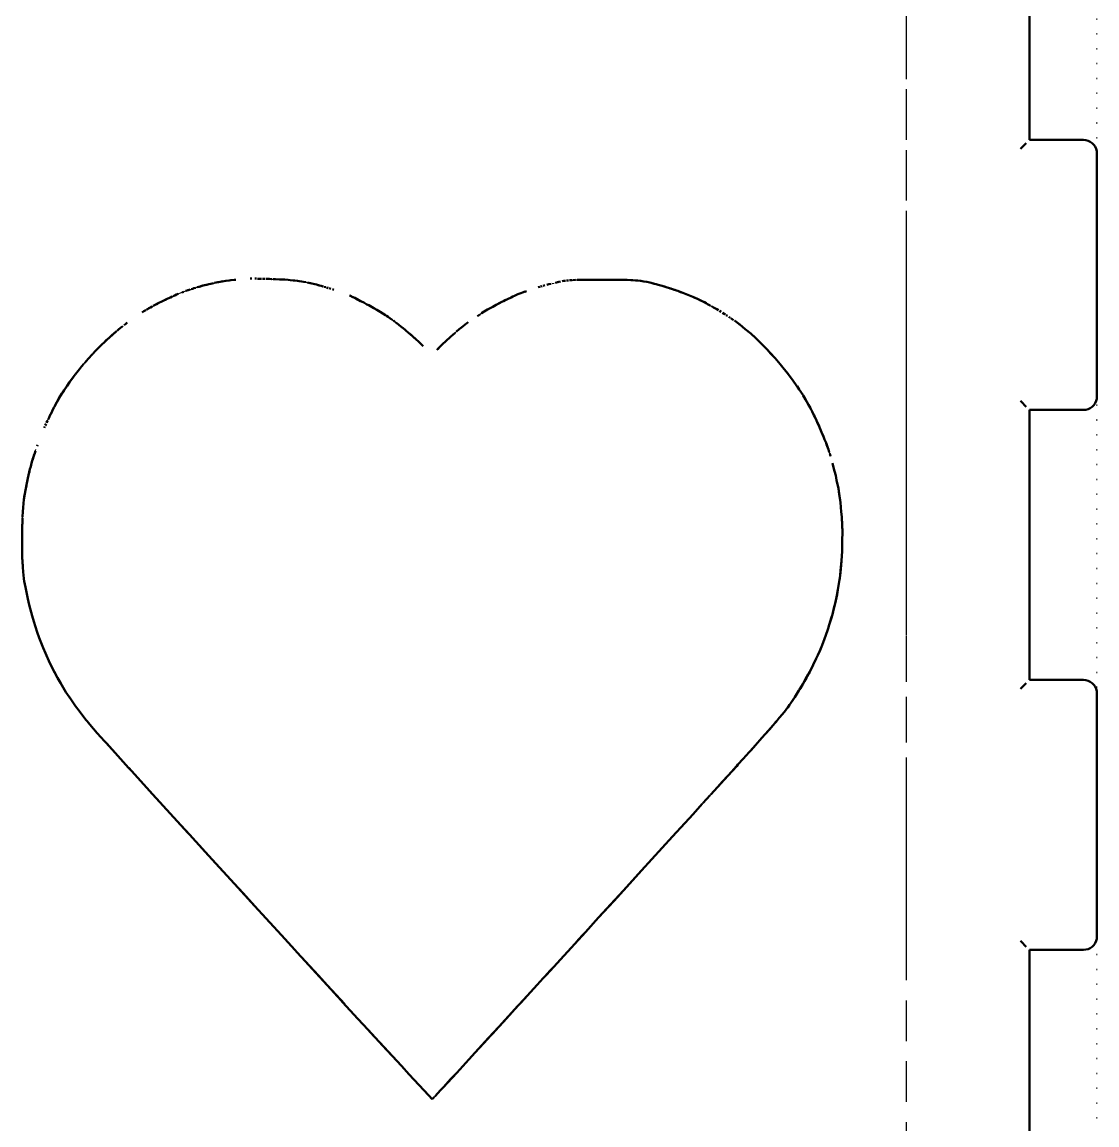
# Model space of a CAD drawing. Header units: millimetres. Extents: x 14 to 366, y 5 to 281.
# Drawn here: x 286.2 to 365.9, y 94.1 to 175.8 of the extents above; entities that cross this region are included whole.
import ezdxf

# ---------------------------------------------------------------- set-up
doc = ezdxf.new("R2010")
doc.units = ezdxf.units.MM
doc.linetypes.add('DOTTED', pattern=[1, 0, -1])
doc.linetypes.add('HIDDEN', pattern=[4.5, 3, -1.5])
for name, color, linetype, lineweight in [('HIDDEN', 8, 'HIDDEN', 25), ('REFERENCE', 8, 'DOTTED', 13), ('VISIBLE', 7, 'CONTINUOUS', 50)]:
    doc.layers.add(name, color=color, linetype=linetype, lineweight=lineweight)

msp = doc.modelspace()

# ---------------------------------------------------------------- linework, layer by layer
at = {"layer": 'HIDDEN'}
for p, q in [((351.76, 86.809), (351.76, 227.36)), ((351.76, 174.413), (351.76, 177.418)), ((351.76, 172.493), (351.76, 174.413)), ((351.76, 162.572), (351.76, 172.493)), ((360.37, 166.565), (360.512, 166.708)), ((360.512, 166.708), (360.636, 166.831)), ((360.87, 167.065), (360.87, 167.303)), ((360.87, 167.065), (361.105, 167.065)), ((360.212, 166.407), (360.37, 166.565)), ((351.76, 158.169), (351.76, 162.572)), ((351.76, 148.117), (351.76, 158.169)), ((298.776, 156.013), (298.959, 156.07)), ((298.959, 156.07), (299.201, 156.146)), ((299.883, 156.33), (300.071, 156.378)), ((300.071, 156.378), (300.256, 156.42)), ((300.256, 156.42), (300.501, 156.477)), ((300.501, 156.477), (300.74, 156.523)), ((301.095, 156.588), (301.325, 156.627)), ((301.325, 156.627), (301.542, 156.655)), ((301.542, 156.655), (301.705, 156.677)), ((301.705, 156.677), (301.907, 156.695)), ((301.907, 156.695), (302.059, 156.709)), ((303.14, 156.792), (303.261, 156.792)), ((303.697, 156.784), (303.818, 156.781)), ((303.818, 156.781), (303.95, 156.777)), ((304.05, 156.775), (304.193, 156.771)), ((304.415, 156.765), (304.565, 156.761)), ((304.565, 156.761), (304.72, 156.757)), ((304.72, 156.757), (304.838, 156.754)), ((304.838, 156.754), (305.036, 156.745)), ((305.036, 156.745), (305.298, 156.734)), ((305.298, 156.734), (305.534, 156.721)), ((305.712, 156.711), (305.926, 156.695)), ((305.926, 156.695), (306.088, 156.682)), ((306.088, 156.682), (306.285, 156.663)), ((306.285, 156.663), (306.435, 156.648)), ((306.435, 156.648), (306.62, 156.625)), ((306.62, 156.625), (306.761, 156.607)), ((306.761, 156.607), (306.94, 156.578)), ((307.076, 156.555), (307.253, 156.521)), ((307.253, 156.521), (307.387, 156.496)), ((307.387, 156.496), (307.569, 156.456)), ((307.707, 156.425), (307.895, 156.377)), ((308.038, 156.34), (308.241, 156.285)), ((308.395, 156.244), (308.512, 156.21)), ((308.601, 156.184), (308.713, 156.152)), ((308.798, 156.128), (308.905, 156.095)), ((324.647, 156.203), (324.755, 156.233)), ((324.837, 156.255), (324.954, 156.286)), ((325.14, 156.335), (325.267, 156.368)), ((325.267, 156.368), (325.401, 156.401)), ((325.503, 156.426), (325.645, 156.461)), ((325.752, 156.487), (325.9, 156.521)), ((326.368, 156.616), (326.48, 156.631)), ((326.564, 156.643), (326.69, 156.654)), ((326.785, 156.662), (326.932, 156.672)), ((326.932, 156.672), (327.044, 156.679)), ((327.044, 156.679), (327.218, 156.686)), ((327.218, 156.686), (327.35, 156.691)), ((327.35, 156.691), (327.555, 156.696)), ((327.555, 156.696), (327.711, 156.7)), ((327.711, 156.7), (327.954, 156.703)), ((327.954, 156.703), (328.139, 156.705)), ((328.139, 156.705), (328.427, 156.707)), ((328.646, 156.709), (328.902, 156.709)), ((328.902, 156.709), (329.241, 156.709)), ((329.553, 156.708), (329.964, 156.708)), ((329.964, 156.708), (330.305, 156.706)), ((330.564, 156.704), (330.848, 156.698)), ((331.062, 156.693), (331.303, 156.682)), ((331.303, 156.682), (331.485, 156.673)), ((331.485, 156.673), (331.693, 156.657)), ((331.85, 156.645), (332.04, 156.62)), ((332.324, 156.576), (332.509, 156.541)), ((332.509, 156.541), (332.702, 156.497)), ((332.702, 156.497), (332.848, 156.464)), ((332.848, 156.464), (333.061, 156.408)), ((333.222, 156.365), (333.409, 156.313)), ((333.409, 156.313), (333.656, 156.244)), ((333.656, 156.244), (333.874, 156.18)), ((334.038, 156.131), (334.258, 156.061)), ((296.696, 155.15), (296.888, 155.242)), ((296.888, 155.242), (297.033, 155.311)), ((297.364, 155.466), (297.543, 155.544)), ((297.679, 155.604), (297.845, 155.673)), ((297.845, 155.673), (297.972, 155.725)), ((297.972, 155.725), (298.195, 155.809)), ((298.195, 155.809), (298.364, 155.872)), ((298.541, 155.933), (298.776, 156.013)), ((310.504, 155.527), (310.613, 155.48)), ((310.613, 155.48), (310.763, 155.408)), ((310.877, 155.354), (311.056, 155.263)), ((322.196, 155.274), (322.425, 155.38)), ((322.425, 155.38), (322.598, 155.461)), ((322.598, 155.461), (322.76, 155.533)), ((322.76, 155.533), (322.974, 155.627)), ((322.974, 155.627), (323.167, 155.703)), ((323.167, 155.703), (323.313, 155.761)), ((323.313, 155.761), (323.476, 155.816)), ((334.59, 155.951), (334.81, 155.875)), ((334.81, 155.875), (335.027, 155.795)), ((335.191, 155.734), (335.404, 155.65)), ((335.404, 155.65), (335.565, 155.587)), ((335.565, 155.587), (335.723, 155.521)), ((335.723, 155.521), (335.93, 155.435)), ((336.081, 155.368), (336.279, 155.279)), ((336.279, 155.279), (336.469, 155.189)), ((295.25, 154.366), (295.379, 154.445)), ((295.379, 154.445), (295.476, 154.504)), ((295.476, 154.504), (295.629, 154.591)), ((295.874, 154.726), (296.044, 154.818)), ((296.044, 154.818), (296.227, 154.913)), ((296.365, 154.984), (296.553, 155.079)), ((296.553, 155.079), (296.696, 155.15)), ((311.343, 155.114), (311.543, 155.009)), ((311.543, 155.009), (311.754, 154.895)), ((311.754, 154.895), (311.914, 154.809)), ((312.074, 154.718), (312.286, 154.599)), ((312.286, 154.599), (312.489, 154.482)), ((312.489, 154.482), (312.643, 154.394)), ((320.442, 154.328), (320.588, 154.417)), ((320.588, 154.417), (320.75, 154.51)), ((320.75, 154.51), (320.965, 154.633)), ((321.138, 154.728), (321.367, 154.853)), ((321.367, 154.853), (321.603, 154.976)), ((321.782, 155.068), (322.018, 155.185)), ((336.612, 155.121), (336.789, 155.031)), ((336.923, 154.962), (337.048, 154.894)), ((337.048, 154.894), (337.212, 154.803)), ((337.212, 154.803), (337.324, 154.738)), ((337.324, 154.738), (337.472, 154.651)), ((337.57, 154.593), (337.699, 154.517)), ((337.699, 154.517), (337.814, 154.449)), ((295.147, 154.299), (295.25, 154.366)), ((312.643, 154.394), (312.782, 154.31)), ((312.782, 154.31), (312.967, 154.198)), ((312.967, 154.198), (313.124, 154.1)), ((313.124, 154.1), (313.243, 154.025)), ((313.346, 153.955), (313.483, 153.862)), ((313.483, 153.862), (313.63, 153.756)), ((313.63, 153.756), (313.742, 153.676)), ((313.742, 153.676), (313.898, 153.559)), ((319.963, 154.016), (320.126, 154.126)), ((320.126, 154.126), (320.25, 154.209)), ((320.25, 154.209), (320.442, 154.328)), ((337.901, 154.397), (338.004, 154.335)), ((338.848, 153.789), (338.94, 153.725)), ((339.01, 153.676), (339.349, 153.421)), ((292.929, 152.63), (293.23, 152.888)), ((293.23, 152.888), (293.385, 153.014)), ((293.385, 153.014), (293.502, 153.11)), ((293.502, 153.11), (293.632, 153.216)), ((293.632, 153.216), (293.73, 153.297)), ((293.812, 153.363), (293.92, 153.45)), ((293.92, 153.45), (294.012, 153.522)), ((313.898, 153.559), (314.015, 153.47)), ((314.137, 153.374), (314.298, 153.248)), ((314.298, 153.248), (314.461, 153.115)), ((314.461, 153.115), (314.584, 153.015)), ((314.584, 153.015), (314.709, 152.911)), ((314.709, 152.911), (314.873, 152.774)), ((314.873, 152.774), (315.034, 152.634)), ((318.139, 152.615), (318.317, 152.772)), ((318.317, 152.772), (318.45, 152.885)), ((318.45, 152.885), (318.624, 153.035)), ((318.624, 153.035), (318.787, 153.169)), ((318.911, 153.271), (319.054, 153.385)), ((319.054, 153.385), (319.162, 153.472)), ((319.162, 153.472), (319.278, 153.557)), ((339.349, 153.421), (339.606, 153.227)), ((339.606, 153.227), (339.869, 153.005)), ((339.869, 153.005), (340.216, 152.713)), ((292.17, 151.936), (292.472, 152.22)), ((315.313, 152.386), (315.432, 152.28)), ((315.432, 152.28), (315.582, 152.14)), ((315.582, 152.14), (315.695, 152.035)), ((317.576, 152.107), (317.698, 152.221)), ((317.698, 152.221), (317.872, 152.378)), ((317.872, 152.378), (318.003, 152.496)), ((318.003, 152.496), (318.139, 152.615)), ((340.216, 152.713), (340.565, 152.39)), ((340.829, 152.146), (341.091, 151.882)), ((291.134, 150.85), (291.425, 151.167)), ((291.425, 151.167), (291.645, 151.407)), ((291.645, 151.407), (291.944, 151.708)), ((315.801, 151.932), (315.94, 151.796)), ((317.055, 151.598), (317.167, 151.715)), ((317.167, 151.715), (317.308, 151.852)), ((341.091, 151.882), (341.436, 151.532)), ((341.692, 151.253), (342.03, 150.884)), ((290.642, 150.277), (290.854, 150.524)), ((290.854, 150.524), (291.134, 150.85)), ((342.03, 150.884), (342.355, 150.501)), ((342.355, 150.501), (342.602, 150.21)), ((290.175, 149.692), (290.44, 150.025)), ((290.44, 150.025), (290.642, 150.277)), ((342.602, 150.21), (342.91, 149.817)), ((289.34, 148.522), (289.567, 148.854)), ((289.738, 149.105), (289.986, 149.439)), ((343.36, 149.219), (343.646, 148.822)), ((343.646, 148.822), (343.843, 148.523)), ((288.988, 147.952), (289.188, 148.276)), ((343.843, 148.523), (344.103, 148.128)), ((351.76, 147.567), (351.76, 148.117)), ((288.457, 146.952), (288.521, 147.081)), ((288.521, 147.081), (288.614, 147.265)), ((288.614, 147.265), (288.685, 147.404)), ((344.276, 147.835), (344.504, 147.448)), ((344.504, 147.448), (344.615, 147.238)), ((351.76, 146.901), (351.76, 147.567)), ((360.212, 147.723), (360.37, 147.565)), ((360.37, 147.565), (360.512, 147.422)), ((360.512, 147.422), (360.636, 147.299)), ((360.87, 147.065), (361.105, 147.065)), ((360.87, 146.827), (360.87, 147.065)), ((288.053, 146.131), (288.112, 146.257)), ((288.112, 146.257), (288.165, 146.364)), ((288.165, 146.364), (288.235, 146.505)), ((288.235, 146.505), (288.313, 146.662)), ((344.784, 146.909), (344.896, 146.684)), ((344.896, 146.684), (344.98, 146.506)), ((344.98, 146.506), (345.092, 146.271)), ((351.76, 146.103), (351.76, 146.901)), ((287.957, 145.927), (288.008, 146.036)), ((345.175, 146.089), (345.285, 145.848)), ((345.365, 145.666), (345.47, 145.425)), ((345.47, 145.425), (345.568, 145.192)), ((351.76, 145.736), (351.76, 146.103)), ((351.76, 144.674), (351.76, 145.736)), ((345.642, 145.015), (345.708, 144.845)), ((345.708, 144.845), (345.796, 144.621)), ((351.76, 143.452), (351.76, 144.674)), ((287.166, 143.863), (287.221, 144.019)), ((287.221, 144.019), (287.263, 144.137)), ((345.854, 144.463), (345.931, 144.255)), ((345.931, 144.255), (345.978, 144.113)), ((345.978, 144.113), (346.041, 143.926)), ((346.041, 143.926), (346.076, 143.805)), ((346.076, 143.805), (346.123, 143.645)), ((286.865, 142.851), (286.901, 142.987)), ((286.938, 143.117), (286.987, 143.289)), ((287.024, 143.415), (287.074, 143.581)), ((287.074, 143.581), (287.126, 143.742)), ((346.27, 143.108), (346.41, 142.592)), ((351.76, 142.073), (351.76, 143.452)), ((286.659, 141.997), (286.703, 142.189)), ((286.772, 142.484), (286.817, 142.672)), ((286.817, 142.672), (286.865, 142.851)), ((346.516, 142.201), (346.601, 141.783)), ((286.506, 141.249), (286.549, 141.467)), ((286.581, 141.632), (286.626, 141.84)), ((346.601, 141.783), (346.714, 141.232)), ((351.76, 140.548), (351.76, 142.073)), ((286.361, 140.376), (286.399, 140.642)), ((286.428, 140.844), (286.472, 141.075)), ((286.472, 141.075), (286.506, 141.249)), ((346.777, 140.791), (346.861, 140.209)), ((351.76, 138.904), (351.76, 140.548)), ((286.291, 139.495), (286.308, 139.787)), ((286.308, 139.787), (286.338, 140.122)), ((286.338, 140.122), (286.361, 140.376)), ((346.861, 140.209), (346.917, 139.606)), ((286.257, 138.793), (286.268, 139.111)), ((286.268, 139.111), (286.291, 139.495)), ((346.917, 139.606), (346.959, 139.148)), ((346.959, 139.148), (346.986, 138.531)), ((351.76, 138.406), (351.76, 138.904)), ((286.237, 138.043), (286.242, 138.374)), ((286.242, 138.374), (286.257, 138.793)), ((351.76, 136.825), (351.76, 138.406)), ((286.231, 137.607), (286.237, 138.043)), ((286.231, 137.607), (286.231, 137.278)), ((286.231, 137.278), (286.232, 136.843)), ((347.002, 136.967), (347.004, 137.44)), ((347.004, 137.44), (347.007, 138.063)), ((286.239, 136.526), (286.248, 136.107)), ((346.948, 135.871), (346.979, 136.495)), ((346.979, 136.495), (347.002, 136.967)), ((351.76, 135.289), (351.76, 136.825)), ((286.262, 135.816), (286.279, 135.433)), ((346.888, 135.256), (346.948, 135.871)), ((286.279, 135.433), (286.306, 135.101)), ((286.306, 135.101), (286.327, 134.85)), ((286.327, 134.85), (286.361, 134.585)), ((351.76, 133.863), (351.76, 135.289)), ((286.361, 134.585), (286.388, 134.384)), ((286.388, 134.384), (286.502, 133.816)), ((346.683, 133.74), (346.774, 134.338)), ((346.474, 132.729), (346.593, 133.304)), ((351.76, 132.607), (351.76, 133.863)), ((286.79, 132.521), (286.971, 131.802)), ((346.268, 131.917), (346.385, 132.379)), ((351.76, 132.052), (351.76, 132.607)), ((286.971, 131.802), (287.134, 131.28)), ((346.038, 131.133), (346.168, 131.579)), ((351.76, 131.245), (351.76, 132.052)), ((287.134, 131.28), (287.349, 130.592)), ((345.784, 130.37), (345.928, 130.804)), ((345.928, 130.804), (346.038, 131.133)), ((351.76, 130.678), (351.76, 131.245)), ((287.349, 130.592), (287.537, 130.09)), ((287.537, 130.09), (287.785, 129.427)), ((345.504, 129.626), (345.663, 130.049)), ((345.663, 130.049), (345.784, 130.37)), ((351.76, 130.353), (351.76, 130.678)), ((351.76, 117.924), (351.76, 130.267)), ((287.785, 129.427), (288.001, 128.943)), ((345.329, 129.21), (345.504, 129.626)), ((288.001, 128.943), (288.286, 128.303)), ((288.286, 128.303), (288.607, 127.685)), ((344.856, 128.176), (345.049, 128.585)), ((345.049, 128.585), (345.196, 128.895)), ((288.85, 127.217), (289.122, 126.761)), ((289.122, 126.761), (289.481, 126.16)), ((360.37, 126.565), (360.512, 126.708)), ((360.512, 126.708), (360.636, 126.831)), ((343.369, 125.622), (343.642, 126.034)), ((343.642, 126.034), (343.832, 126.342)), ((360.212, 126.407), (360.37, 126.565)), ((290.184, 125.125), (290.518, 124.688)), ((342.84, 124.872), (342.956, 125.021)), ((342.956, 125.021), (343.073, 125.186)), ((343.073, 125.186), (343.162, 125.311)), ((290.518, 124.688), (290.958, 124.111)), ((342.14, 124.017), (342.337, 124.247)), ((342.337, 124.247), (342.536, 124.491)), ((342.687, 124.676), (342.84, 124.872)), ((290.958, 124.111), (291.324, 123.679)), ((291.324, 123.679), (291.808, 123.109)), ((291.808, 123.109), (292.458, 122.39)), ((340.563, 122.218), (340.981, 122.689)), ((340.981, 122.689), (341.297, 123.045)), ((339.654, 121.207), (340.171, 121.783)), ((293.317, 121.44), (294.332, 120.324)), ((339.177, 120.681), (339.654, 121.207)), ((294.332, 120.324), (295.671, 118.85)), ((337.22, 118.525), (337.975, 119.356)), ((295.671, 118.85), (296.949, 117.449)), ((336.543, 117.782), (337.22, 118.525)), ((335.651, 116.801), (336.543, 117.782)), ((351.76, 117.593), (351.76, 117.924)), ((296.949, 117.449), (298.636, 115.599)), ((351.76, 107.186), (351.76, 117.593)), ((334.133, 115.137), (335.651, 116.801)), ((332.129, 112.94), (334.133, 115.137)), ((303.471, 110.309), (305.448, 108.148)), ((327.732, 108.123), (328.95, 109.457)), ((305.448, 108.148), (306.904, 106.559)), ((326.124, 106.363), (327.29, 107.639)), ((351.76, 106.654), (351.76, 107.186)), ((360.212, 107.723), (360.37, 107.565)), ((360.37, 107.565), (360.512, 107.422)), ((360.512, 107.422), (360.636, 107.299)), ((360.87, 107.065), (361.105, 107.065)), ((360.87, 106.826), (360.87, 107.065)), ((325.06, 105.197), (326.124, 106.363)), ((351.76, 106.236), (351.76, 106.654)), ((351.76, 105.927), (351.76, 106.236)), ((351.76, 105.705), (351.76, 105.927)), ((351.76, 86.809), (351.76, 105.48)), ((323.654, 103.659), (325.06, 105.197)), ((310.136, 103.033), (311.866, 101.149)), ((312.931, 99.992), (314.336, 98.464)), ((319.214, 98.813), (319.803, 99.455)), ((314.336, 98.464), (315.053, 97.689)), ((318.435, 97.965), (319.214, 98.813)), ((315.053, 97.689), (315.999, 96.667)), ((317.444, 96.891), (318.008, 97.502)), ((315.999, 96.667), (316.352, 96.296)), ((316.838, 96.239), (317.183, 96.61)), ((317.183, 96.61), (317.444, 96.891)), ((316.619, 96.015), (316.743, 96.143)), ((316.743, 96.143), (316.838, 96.239))]:
    msp.add_line(p, q, dxfattribs=at)
at = {"layer": 'REFERENCE'}
msp.add_line((365.87, 242.065), (365.87, 72.065), dxfattribs=at)
at = {"layer": 'VISIBLE'}
for p, q in [((360.87, 167.065), (360.87, 187.065)), ((360.37, 166.565), (360.512, 166.708)), ((360.512, 166.708), (360.636, 166.831)), ((360.87, 167.065), (364.87, 167.065)), ((364.87, 167.065), (365.043, 167.05)), ((365.043, 167.05), (365.212, 167.005)), ((365.212, 167.005), (365.37, 166.931)), ((365.37, 166.931), (365.512, 166.831)), ((365.512, 166.831), (365.636, 166.708)), ((365.636, 166.708), (365.736, 166.565)), ((360.212, 166.407), (360.37, 166.565)), ((365.736, 166.565), (365.809, 166.407)), ((365.809, 166.407), (365.854, 166.239)), ((365.854, 166.239), (365.87, 166.065)), ((365.87, 148.065), (365.87, 166.065)), ((298.776, 156.013), (298.923, 156.059)), ((298.959, 156.07), (299.071, 156.105)), ((299.201, 156.146), (299.448, 156.215)), ((299.341, 156.185), (299.477, 156.223)), ((299.341, 156.185), (299.448, 156.215)), ((299.448, 156.215), (299.636, 156.267)), ((299.485, 156.225), (299.636, 156.267)), ((299.485, 156.225), (299.636, 156.267)), ((299.636, 156.267), (299.883, 156.33)), ((299.659, 156.273), (299.901, 156.335)), ((299.92, 156.339), (300.071, 156.378)), ((300.071, 156.378), (300.22, 156.412)), ((300.22, 156.412), (300.425, 156.459)), ((300.501, 156.477), (300.775, 156.53)), ((300.501, 156.477), (300.74, 156.523)), ((300.74, 156.523), (300.921, 156.559)), ((300.775, 156.53), (300.921, 156.559)), ((300.775, 156.53), (300.921, 156.559)), ((300.921, 156.559), (301.095, 156.588)), ((300.921, 156.559), (301.061, 156.582)), ((300.921, 156.559), (301.061, 156.582)), ((301.061, 156.582), (301.325, 156.627)), ((301.325, 156.627), (301.574, 156.66)), ((301.574, 156.66), (301.705, 156.677)), ((301.705, 156.677), (301.937, 156.698)), ((301.937, 156.698), (302.059, 156.709)), ((303.122, 156.792), (303.261, 156.792)), ((303.484, 156.787), (303.606, 156.786)), ((303.679, 156.784), (303.818, 156.781)), ((303.818, 156.781), (303.97, 156.777)), ((304.054, 156.775), (304.214, 156.771)), ((304.301, 156.768), (304.415, 156.765)), ((304.392, 156.766), (304.565, 156.761)), ((304.415, 156.765), (304.565, 156.761)), ((304.565, 156.761), (304.744, 156.756)), ((304.565, 156.761), (304.72, 156.757)), ((304.838, 156.754), (304.997, 156.747)), ((304.997, 156.747), (305.298, 156.734)), ((305.298, 156.734), (305.569, 156.719)), ((305.298, 156.734), (305.534, 156.721)), ((305.534, 156.721), (305.712, 156.711)), ((305.569, 156.719), (305.712, 156.711)), ((305.569, 156.719), (305.712, 156.711)), ((305.712, 156.711), (305.958, 156.692)), ((305.958, 156.692), (306.088, 156.682)), ((306.088, 156.682), (306.315, 156.66)), ((306.315, 156.66), (306.435, 156.648)), ((306.435, 156.648), (306.648, 156.621)), ((306.435, 156.648), (306.62, 156.625)), ((306.648, 156.621), (306.761, 156.607)), ((306.761, 156.607), (306.967, 156.573)), ((306.761, 156.607), (306.94, 156.578)), ((306.94, 156.578), (307.076, 156.555)), ((307.076, 156.555), (307.28, 156.516)), ((307.387, 156.496), (307.596, 156.45)), ((307.387, 156.496), (307.569, 156.456)), ((307.569, 156.456), (307.707, 156.425)), ((307.596, 156.45), (307.707, 156.425)), ((307.596, 156.45), (307.707, 156.425)), ((307.707, 156.425), (307.923, 156.369)), ((307.895, 156.377), (308.038, 156.34)), ((307.923, 156.369), (308.038, 156.34)), ((307.923, 156.369), (308.038, 156.34)), ((308.038, 156.34), (308.272, 156.277)), ((308.038, 156.34), (308.241, 156.285)), ((308.241, 156.285), (308.395, 156.244)), ((308.272, 156.277), (308.395, 156.244)), ((308.272, 156.277), (308.395, 156.244)), ((308.395, 156.244), (308.53, 156.205)), ((308.395, 156.244), (308.512, 156.21)), ((308.601, 156.184), (308.73, 156.148)), ((308.798, 156.128), (308.921, 156.091)), ((308.798, 156.128), (308.905, 156.095)), ((308.986, 156.071), (309.103, 156.034)), ((324.477, 156.155), (324.588, 156.186)), ((324.647, 156.203), (324.771, 156.237)), ((324.837, 156.255), (324.972, 156.291)), ((325.121, 156.33), (325.267, 156.368)), ((325.267, 156.368), (325.421, 156.406)), ((325.752, 156.487), (325.922, 156.527)), ((325.9, 156.521), (326.011, 156.548)), ((326.011, 156.548), (326.126, 156.573)), ((326.25, 156.597), (326.368, 156.616)), ((326.368, 156.616), (326.496, 156.633)), ((326.564, 156.643), (326.708, 156.656)), ((326.564, 156.643), (326.69, 156.654)), ((326.785, 156.662), (326.954, 156.673)), ((327.044, 156.679), (327.244, 156.687)), ((327.35, 156.691), (327.586, 156.697)), ((327.586, 156.697), (327.711, 156.7)), ((327.711, 156.7), (327.991, 156.704)), ((327.991, 156.704), (328.139, 156.705)), ((328.139, 156.705), (328.47, 156.708)), ((328.427, 156.707), (328.646, 156.709)), ((328.47, 156.708), (328.646, 156.709)), ((328.47, 156.708), (328.646, 156.709)), ((328.646, 156.709), (328.852, 156.709)), ((328.852, 156.709), (329.241, 156.709)), ((329.241, 156.709), (329.553, 156.708)), ((329.241, 156.709), (329.491, 156.708)), ((329.241, 156.709), (329.491, 156.708)), ((329.491, 156.708), (329.964, 156.708)), ((329.553, 156.708), (329.964, 156.708)), ((329.964, 156.708), (330.356, 156.706)), ((329.964, 156.708), (330.305, 156.706)), ((330.305, 156.706), (330.564, 156.704)), ((330.356, 156.706), (330.564, 156.704)), ((330.356, 156.706), (330.564, 156.704)), ((330.564, 156.704), (330.89, 156.697)), ((330.564, 156.704), (330.848, 156.698)), ((330.848, 156.698), (331.062, 156.693)), ((330.89, 156.697), (331.062, 156.693)), ((330.89, 156.697), (331.062, 156.693)), ((331.062, 156.693), (331.338, 156.68)), ((331.338, 156.68), (331.485, 156.673)), ((331.485, 156.673), (331.724, 156.655)), ((331.693, 156.657), (331.85, 156.645)), ((331.724, 156.655), (331.85, 156.645)), ((331.724, 156.655), (331.85, 156.645)), ((331.85, 156.645), (332.069, 156.617)), ((331.85, 156.645), (332.04, 156.62)), ((332.04, 156.62), (332.184, 156.602)), ((332.069, 156.617), (332.184, 156.602)), ((332.069, 156.617), (332.184, 156.602)), ((332.184, 156.602), (332.324, 156.576)), ((332.184, 156.602), (332.297, 156.581)), ((332.184, 156.602), (332.297, 156.581)), ((332.297, 156.581), (332.509, 156.541)), ((332.324, 156.576), (332.509, 156.541)), ((332.509, 156.541), (332.731, 156.49)), ((332.731, 156.49), (332.848, 156.464)), ((332.848, 156.464), (333.092, 156.399)), ((332.848, 156.464), (333.061, 156.408)), ((333.061, 156.408), (333.222, 156.365)), ((333.092, 156.399), (333.222, 156.365)), ((333.092, 156.399), (333.222, 156.365)), ((333.222, 156.365), (333.372, 156.323)), ((333.372, 156.323), (333.656, 156.244)), ((333.656, 156.244), (333.906, 156.17)), ((333.656, 156.244), (333.874, 156.18)), ((333.874, 156.18), (334.038, 156.131)), ((333.906, 156.17), (334.038, 156.131)), ((333.906, 156.17), (334.038, 156.131)), ((334.038, 156.131), (334.291, 156.051)), ((334.258, 156.061), (334.424, 156.008)), ((334.291, 156.051), (334.424, 156.008)), ((334.291, 156.051), (334.424, 156.008)), ((296.696, 155.15), (296.906, 155.25)), ((296.696, 155.15), (296.888, 155.242)), ((296.888, 155.242), (297.033, 155.311)), ((296.917, 155.255), (297.033, 155.311)), ((297.033, 155.311), (297.221, 155.399)), ((297.117, 155.35), (297.249, 155.412)), ((297.221, 155.399), (297.364, 155.466)), ((297.417, 155.489), (297.57, 155.556)), ((297.543, 155.544), (297.679, 155.604)), ((297.57, 155.556), (297.679, 155.604)), ((297.57, 155.556), (297.679, 155.604)), ((297.679, 155.604), (297.794, 155.652)), ((298.089, 155.769), (298.195, 155.809)), ((298.364, 155.872), (298.541, 155.933)), ((298.506, 155.921), (298.693, 155.985)), ((298.541, 155.933), (298.693, 155.985)), ((309.222, 155.995), (309.331, 155.959)), ((310.488, 155.533), (310.613, 155.48)), ((310.504, 155.527), (310.613, 155.48)), ((310.643, 155.466), (310.786, 155.398)), ((310.643, 155.466), (310.763, 155.408)), ((310.763, 155.408), (310.877, 155.354)), ((310.877, 155.354), (311.083, 155.249)), ((310.877, 155.354), (311.056, 155.263)), ((311.056, 155.263), (311.192, 155.193)), ((311.083, 155.249), (311.192, 155.193)), ((311.083, 155.249), (311.192, 155.193)), ((322.018, 155.185), (322.196, 155.274)), ((322.053, 155.203), (322.196, 155.274)), ((322.053, 155.203), (322.196, 155.274)), ((322.196, 155.274), (322.459, 155.396)), ((322.459, 155.396), (322.598, 155.461)), ((322.598, 155.461), (322.728, 155.519)), ((322.728, 155.519), (322.974, 155.627)), ((322.974, 155.627), (323.196, 155.714)), ((323.196, 155.714), (323.313, 155.761)), ((323.313, 155.761), (323.501, 155.825)), ((323.476, 155.816), (323.6, 155.859)), ((334.424, 156.008), (334.59, 155.951)), ((334.424, 156.008), (334.557, 155.962)), ((334.424, 156.008), (334.557, 155.962)), ((334.557, 155.962), (334.81, 155.875)), ((334.81, 155.875), (335.059, 155.783)), ((334.81, 155.875), (335.027, 155.795)), ((335.027, 155.795), (335.191, 155.734)), ((335.059, 155.783), (335.191, 155.734)), ((335.059, 155.783), (335.191, 155.734)), ((335.191, 155.734), (335.436, 155.638)), ((335.436, 155.638), (335.565, 155.587)), ((335.565, 155.587), (335.692, 155.534)), ((335.692, 155.534), (335.93, 155.435)), ((335.93, 155.435), (336.081, 155.368)), ((335.93, 155.435), (336.051, 155.381)), ((335.93, 155.435), (336.051, 155.381)), ((336.051, 155.381), (336.279, 155.279)), ((336.081, 155.368), (336.279, 155.279)), ((336.279, 155.279), (336.497, 155.176)), ((336.279, 155.279), (336.469, 155.189)), ((295.25, 154.366), (295.398, 154.456)), ((295.476, 154.504), (295.652, 154.604)), ((295.476, 154.504), (295.629, 154.591)), ((295.629, 154.591), (295.745, 154.657)), ((295.745, 154.657), (295.874, 154.726)), ((295.745, 154.657), (295.848, 154.712)), ((295.745, 154.657), (295.848, 154.712)), ((295.939, 154.761), (296.044, 154.818)), ((296.044, 154.818), (296.254, 154.927)), ((296.044, 154.818), (296.227, 154.913)), ((296.227, 154.913), (296.365, 154.984)), ((296.254, 154.927), (296.365, 154.984)), ((296.254, 154.927), (296.365, 154.984)), ((296.365, 154.984), (296.582, 155.093)), ((296.582, 155.093), (296.696, 155.15)), ((311.192, 155.193), (311.343, 155.114)), ((311.192, 155.193), (311.314, 155.129)), ((311.192, 155.193), (311.314, 155.129)), ((311.314, 155.129), (311.543, 155.009)), ((311.343, 155.114), (311.543, 155.009)), ((311.543, 155.009), (311.785, 154.878)), ((311.785, 154.878), (311.914, 154.809)), ((311.914, 154.809), (312.074, 154.718)), ((311.914, 154.809), (312.042, 154.736)), ((311.914, 154.809), (312.042, 154.736)), ((312.042, 154.736), (312.286, 154.599)), ((312.294, 154.595), (312.519, 154.465)), ((312.519, 154.465), (312.643, 154.394)), ((320.471, 154.345), (320.588, 154.417)), ((320.588, 154.417), (320.718, 154.492)), ((320.718, 154.492), (320.965, 154.633)), ((320.965, 154.633), (321.138, 154.728)), ((320.965, 154.633), (321.104, 154.709)), ((320.965, 154.633), (321.104, 154.709)), ((321.104, 154.709), (321.367, 154.853)), ((321.138, 154.728), (321.367, 154.853)), ((321.367, 154.853), (321.639, 154.994)), ((321.367, 154.853), (321.603, 154.976)), ((321.603, 154.976), (321.782, 155.068)), ((321.639, 154.994), (321.782, 155.068)), ((321.639, 154.994), (321.782, 155.068)), ((321.782, 155.068), (321.889, 155.121)), ((321.889, 155.121), (322.053, 155.203)), ((321.889, 155.121), (322.018, 155.185)), ((336.469, 155.189), (336.612, 155.121)), ((336.497, 155.176), (336.612, 155.121)), ((336.497, 155.176), (336.612, 155.121)), ((336.612, 155.121), (336.816, 155.017)), ((336.612, 155.121), (336.789, 155.031)), ((336.789, 155.031), (336.923, 154.962)), ((336.816, 155.017), (336.923, 154.962)), ((336.816, 155.017), (336.923, 154.962)), ((336.923, 154.962), (337.023, 154.907)), ((337.023, 154.907), (337.212, 154.803)), ((337.302, 154.751), (337.472, 154.651)), ((337.472, 154.651), (337.57, 154.593)), ((337.55, 154.605), (337.699, 154.517)), ((337.57, 154.593), (337.699, 154.517)), ((337.699, 154.517), (337.831, 154.439)), ((337.699, 154.517), (337.814, 154.449)), ((295.132, 154.289), (295.25, 154.366)), ((295.147, 154.299), (295.25, 154.366)), ((312.643, 154.394), (312.755, 154.326)), ((312.755, 154.326), (312.967, 154.198)), ((312.967, 154.198), (313.147, 154.085)), ((313.147, 154.085), (313.243, 154.025)), ((313.243, 154.025), (313.346, 153.955)), ((313.326, 153.969), (313.483, 153.862)), ((313.346, 153.955), (313.483, 153.862)), ((313.483, 153.862), (313.652, 153.74)), ((313.742, 153.676), (313.862, 153.586)), ((319.963, 154.016), (320.144, 154.138)), ((320.279, 154.227), (320.471, 154.345)), ((337.901, 154.397), (338.019, 154.326)), ((337.901, 154.397), (338.004, 154.335)), ((338.138, 154.253), (338.245, 154.186)), ((338.245, 154.186), (338.346, 154.121)), ((338.399, 154.087), (338.496, 154.024)), ((338.599, 153.957), (338.695, 153.893)), ((338.748, 153.857), (338.848, 153.789)), ((338.848, 153.789), (338.954, 153.715)), ((339.01, 153.676), (339.4, 153.382)), ((292.884, 152.591), (293.23, 152.888)), ((292.929, 152.63), (293.23, 152.888)), ((293.299, 152.945), (293.408, 153.033)), ((293.408, 153.033), (293.502, 153.11)), ((293.502, 153.11), (293.651, 153.232)), ((293.502, 153.11), (293.632, 153.216)), ((293.796, 153.35), (293.92, 153.45)), ((293.92, 153.45), (294.025, 153.533)), ((313.921, 153.541), (314.015, 153.47)), ((314.015, 153.47), (314.137, 153.374)), ((314.015, 153.47), (314.113, 153.393)), ((314.015, 153.47), (314.113, 153.393)), ((314.113, 153.393), (314.298, 153.248)), ((314.137, 153.374), (314.298, 153.248)), ((314.298, 153.248), (314.485, 153.096)), ((314.298, 153.248), (314.461, 153.115)), ((314.485, 153.096), (314.584, 153.015)), ((314.584, 153.015), (314.684, 152.932)), ((314.684, 152.932), (314.873, 152.774)), ((314.873, 152.774), (315.058, 152.613)), ((314.873, 152.774), (315.034, 152.634)), ((318.112, 152.592), (318.317, 152.772)), ((318.424, 152.863), (318.624, 153.035)), ((318.624, 153.035), (318.811, 153.189)), ((318.624, 153.035), (318.787, 153.169)), ((318.787, 153.169), (318.911, 153.271)), ((318.811, 153.189), (318.911, 153.271)), ((318.811, 153.189), (318.911, 153.271)), ((318.911, 153.271), (319.075, 153.402)), ((319.075, 153.402), (319.162, 153.472)), ((319.162, 153.472), (319.295, 153.57)), ((339.4, 153.382), (339.606, 153.227)), ((339.606, 153.227), (339.818, 153.049)), ((339.818, 153.049), (340.216, 152.713)), ((292.17, 151.936), (292.303, 152.061)), ((292.303, 152.061), (292.517, 152.262)), ((292.303, 152.061), (292.472, 152.22)), ((292.472, 152.22), (292.701, 152.434)), ((292.517, 152.262), (292.701, 152.434)), ((292.517, 152.262), (292.701, 152.434)), ((292.701, 152.434), (292.929, 152.63)), ((292.701, 152.434), (292.884, 152.591)), ((292.701, 152.434), (292.884, 152.591)), ((315.034, 152.634), (315.157, 152.527)), ((315.058, 152.613), (315.157, 152.527)), ((315.058, 152.613), (315.157, 152.527)), ((315.157, 152.527), (315.313, 152.386)), ((315.203, 152.486), (315.337, 152.365)), ((315.337, 152.365), (315.432, 152.28)), ((315.432, 152.28), (315.604, 152.12)), ((315.604, 152.12), (315.695, 152.035)), ((315.695, 152.035), (315.801, 151.932)), ((315.695, 152.035), (315.78, 151.952)), ((315.695, 152.035), (315.78, 151.952)), ((317.308, 151.852), (317.415, 151.956)), ((317.329, 151.873), (317.415, 151.956)), ((317.329, 151.873), (317.415, 151.956)), ((317.415, 151.956), (317.576, 152.107)), ((317.438, 151.977), (317.6, 152.129)), ((317.438, 151.977), (317.576, 152.107)), ((317.6, 152.129), (317.698, 152.221)), ((317.698, 152.221), (317.898, 152.401)), ((317.898, 152.401), (318.003, 152.496)), ((318.003, 152.496), (318.112, 152.592)), ((340.216, 152.713), (340.617, 152.342)), ((340.216, 152.713), (340.565, 152.39)), ((340.565, 152.39), (340.829, 152.146)), ((340.617, 152.342), (340.829, 152.146)), ((340.617, 152.342), (340.829, 152.146)), ((340.829, 152.146), (341.039, 151.934)), ((291.134, 150.85), (291.442, 151.186)), ((291.468, 151.214), (291.645, 151.407)), ((291.645, 151.407), (291.989, 151.753)), ((291.645, 151.407), (291.944, 151.708)), ((291.944, 151.708), (292.17, 151.936)), ((291.989, 151.753), (292.17, 151.936)), ((291.989, 151.753), (292.17, 151.936)), ((315.78, 151.952), (315.94, 151.796)), ((315.801, 151.932), (315.94, 151.796)), ((316.97, 151.51), (317.055, 151.598)), ((317.038, 151.581), (317.167, 151.715)), ((317.055, 151.598), (317.167, 151.715)), ((317.167, 151.715), (317.329, 151.873)), ((317.167, 151.715), (317.308, 151.852)), ((341.039, 151.934), (341.436, 151.532)), ((341.436, 151.532), (341.692, 151.253)), ((341.436, 151.532), (341.642, 151.308)), ((341.436, 151.532), (341.642, 151.308)), ((341.642, 151.308), (342.03, 150.884)), ((341.692, 151.253), (342.03, 150.884)), ((290.642, 150.277), (290.812, 150.475)), ((290.871, 150.544), (291.134, 150.85)), ((342.03, 150.884), (342.404, 150.443)), ((342.404, 150.443), (342.602, 150.21)), ((289.986, 149.439), (290.175, 149.692)), ((290.023, 149.489), (290.175, 149.692)), ((290.023, 149.489), (290.175, 149.692)), ((290.182, 149.702), (290.48, 150.075)), ((290.48, 150.075), (290.642, 150.277)), ((342.602, 150.21), (342.956, 149.758)), ((342.602, 150.21), (342.91, 149.817)), ((342.91, 149.817), (343.144, 149.519)), ((342.956, 149.758), (343.144, 149.519)), ((342.956, 149.758), (343.144, 149.519)), ((343.144, 149.519), (343.36, 149.219)), ((343.144, 149.519), (343.318, 149.278)), ((343.144, 149.519), (343.318, 149.278)), ((289.34, 148.522), (289.6, 148.903)), ((289.34, 148.522), (289.567, 148.854)), ((289.567, 148.854), (289.738, 149.105)), ((289.629, 148.946), (289.738, 149.105)), ((289.629, 148.946), (289.738, 149.105)), ((289.738, 149.105), (290.023, 149.489)), ((289.738, 149.105), (289.986, 149.439)), ((343.318, 149.278), (343.646, 148.822)), ((343.36, 149.219), (343.646, 148.822)), ((343.648, 148.821), (343.804, 148.582)), ((288.815, 147.64), (288.988, 147.952)), ((288.873, 147.745), (288.988, 147.952)), ((288.873, 147.745), (288.988, 147.952)), ((288.988, 147.952), (289.196, 148.29)), ((288.988, 147.952), (289.188, 148.276)), ((289.188, 148.276), (289.34, 148.522)), ((289.218, 148.325), (289.34, 148.522)), ((289.218, 148.325), (289.34, 148.522)), ((343.804, 148.582), (344.093, 148.143)), ((344.103, 148.128), (344.276, 147.835)), ((344.103, 148.128), (344.242, 147.893)), ((344.103, 148.128), (344.242, 147.893)), ((344.242, 147.893), (344.504, 147.448)), ((365.809, 147.723), (365.854, 147.892)), ((365.854, 147.892), (365.87, 148.065)), ((288.469, 146.977), (288.521, 147.081)), ((288.521, 147.081), (288.619, 147.273)), ((288.628, 147.292), (288.685, 147.404)), ((288.685, 147.404), (288.815, 147.64)), ((288.685, 147.404), (288.79, 147.593)), ((288.685, 147.404), (288.79, 147.593)), ((288.79, 147.593), (288.873, 147.745)), ((344.276, 147.835), (344.504, 147.448)), ((344.504, 147.448), (344.631, 147.207)), ((344.504, 147.448), (344.615, 147.238)), ((344.615, 147.238), (344.698, 147.079)), ((344.631, 147.207), (344.698, 147.079)), ((344.631, 147.207), (344.698, 147.079)), ((344.698, 147.079), (344.784, 146.909)), ((360.212, 147.723), (360.37, 147.565)), ((360.37, 147.565), (360.512, 147.422)), ((360.512, 147.422), (360.636, 147.299)), ((360.87, 147.065), (364.87, 147.065)), ((360.87, 127.065), (360.87, 147.065)), ((364.87, 147.065), (365.043, 147.08)), ((365.043, 147.08), (365.212, 147.126)), ((365.212, 147.126), (365.37, 147.199)), ((365.37, 147.199), (365.512, 147.299)), ((365.512, 147.299), (365.636, 147.422)), ((365.636, 147.422), (365.736, 147.565)), ((365.736, 147.565), (365.809, 147.723)), ((288.044, 146.112), (288.112, 146.257)), ((288.053, 146.131), (288.112, 146.257)), ((288.155, 146.343), (288.235, 146.505)), ((288.235, 146.505), (288.324, 146.686)), ((288.313, 146.662), (288.371, 146.781)), ((288.371, 146.781), (288.457, 146.952)), ((288.383, 146.804), (288.461, 146.962)), ((344.767, 146.942), (344.896, 146.684)), ((344.896, 146.684), (344.964, 146.541)), ((344.964, 146.541), (345.092, 146.271)), ((345.092, 146.271), (345.175, 146.089)), ((345.092, 146.271), (345.159, 146.125)), ((345.092, 146.271), (345.159, 146.125)), ((287.872, 145.742), (287.918, 145.845)), ((287.949, 145.911), (288.008, 146.036)), ((345.159, 146.125), (345.285, 145.848)), ((345.175, 146.089), (345.285, 145.848)), ((345.285, 145.848), (345.365, 145.666)), ((345.285, 145.848), (345.34, 145.722)), ((345.285, 145.848), (345.34, 145.722)), ((345.349, 145.702), (345.47, 145.425)), ((345.365, 145.666), (345.47, 145.425)), ((345.47, 145.425), (345.582, 145.157)), ((345.47, 145.425), (345.568, 145.192)), ((345.568, 145.192), (345.642, 145.015)), ((345.582, 145.157), (345.642, 145.015)), ((345.582, 145.157), (345.642, 145.015)), ((345.642, 145.015), (345.695, 144.878)), ((345.695, 144.878), (345.796, 144.621)), ((345.796, 144.621), (345.854, 144.463)), ((345.796, 144.621), (345.842, 144.494)), ((345.796, 144.621), (345.842, 144.494)), ((287.126, 143.742), (287.166, 143.863)), ((287.166, 143.863), (287.229, 144.042)), ((287.343, 144.366), (287.382, 144.48)), ((345.842, 144.494), (345.931, 144.255)), ((345.854, 144.463), (345.931, 144.255)), ((345.931, 144.255), (345.969, 144.141)), ((345.969, 144.141), (346.041, 143.926)), ((346.069, 143.829), (346.123, 143.645)), ((286.872, 142.878), (286.901, 142.987)), ((286.901, 142.987), (286.938, 143.117)), ((286.931, 143.091), (286.987, 143.289)), ((286.938, 143.117), (286.987, 143.289)), ((286.987, 143.289), (287.024, 143.415)), ((287.017, 143.39), (287.074, 143.581)), ((287.024, 143.415), (287.074, 143.581)), ((287.074, 143.581), (287.134, 143.766)), ((287.074, 143.581), (287.126, 143.742)), ((346.27, 143.108), (346.431, 142.515)), ((346.27, 143.108), (346.41, 142.592)), ((286.659, 141.997), (286.711, 142.223)), ((286.704, 142.193), (286.738, 142.342)), ((286.711, 142.223), (286.738, 142.342)), ((286.711, 142.223), (286.738, 142.342)), ((286.738, 142.342), (286.772, 142.484)), ((286.738, 142.342), (286.765, 142.456)), ((286.738, 142.342), (286.765, 142.456)), ((286.765, 142.456), (286.817, 142.672)), ((286.772, 142.484), (286.817, 142.672)), ((286.817, 142.672), (286.872, 142.878)), ((346.41, 142.592), (346.516, 142.201)), ((346.431, 142.515), (346.516, 142.201)), ((346.431, 142.515), (346.516, 142.201)), ((346.516, 142.201), (346.585, 141.865)), ((286.506, 141.249), (286.555, 141.5)), ((286.506, 141.249), (286.549, 141.467)), ((286.549, 141.467), (286.581, 141.632)), ((286.555, 141.5), (286.581, 141.632)), ((286.555, 141.5), (286.581, 141.632)), ((286.581, 141.632), (286.632, 141.871)), ((286.581, 141.632), (286.626, 141.84)), ((286.626, 141.84), (286.659, 141.997)), ((286.632, 141.871), (286.659, 141.997)), ((286.632, 141.871), (286.659, 141.997)), ((346.585, 141.865), (346.714, 141.232)), ((286.361, 140.376), (286.405, 140.682)), ((286.361, 140.376), (286.399, 140.642)), ((286.399, 140.642), (286.428, 140.844)), ((286.405, 140.682), (286.428, 140.844)), ((286.405, 140.682), (286.428, 140.844)), ((286.428, 140.844), (286.479, 141.109)), ((286.479, 141.109), (286.506, 141.249)), ((346.714, 141.232), (346.777, 140.791)), ((346.714, 141.232), (346.765, 140.878)), ((346.714, 141.232), (346.765, 140.878)), ((346.765, 140.878), (346.861, 140.209)), ((346.777, 140.791), (346.861, 140.209)), ((286.294, 139.553), (286.308, 139.787)), ((286.308, 139.787), (286.343, 140.172)), ((286.343, 140.172), (286.361, 140.376)), ((346.861, 140.209), (346.925, 139.516)), ((286.259, 138.856), (286.266, 139.043)), ((286.268, 139.111), (286.294, 139.553)), ((346.925, 139.516), (346.959, 139.148)), ((346.959, 139.148), (346.99, 138.439)), ((346.959, 139.148), (346.986, 138.531)), ((286.231, 137.607), (286.238, 138.108)), ((286.238, 138.108), (286.242, 138.374)), ((286.242, 138.374), (286.259, 138.856)), ((286.242, 138.374), (286.257, 138.793)), ((346.986, 138.531), (347.007, 138.063)), ((346.99, 138.439), (347.007, 138.063)), ((346.99, 138.439), (347.007, 138.063)), ((286.231, 137.607), (286.231, 137.343)), ((286.231, 137.343), (286.232, 136.843)), ((347.002, 136.967), (347.004, 137.346)), ((347.004, 137.346), (347.007, 138.063)), ((286.232, 136.843), (286.239, 136.526)), ((286.232, 136.843), (286.238, 136.589)), ((286.232, 136.843), (286.238, 136.589)), ((286.238, 136.589), (286.248, 136.107)), ((286.239, 136.526), (286.248, 136.107)), ((346.948, 135.871), (346.984, 136.588)), ((346.984, 136.588), (347.002, 136.967)), ((286.248, 136.107), (286.262, 135.816)), ((286.248, 136.107), (286.259, 135.874)), ((286.248, 136.107), (286.259, 135.874)), ((286.259, 135.874), (286.279, 135.433)), ((286.262, 135.816), (286.279, 135.433)), ((346.879, 135.164), (346.948, 135.871)), ((346.888, 135.256), (346.948, 135.871)), ((286.279, 135.433), (286.31, 135.051)), ((286.31, 135.051), (286.327, 134.85)), ((286.327, 134.85), (286.367, 134.545)), ((346.842, 134.79), (346.888, 135.256)), ((346.842, 134.79), (346.879, 135.164)), ((346.842, 134.79), (346.879, 135.164)), ((286.367, 134.545), (286.388, 134.384)), ((286.388, 134.384), (286.479, 133.928)), ((346.683, 133.74), (346.777, 134.363)), ((346.774, 134.338), (346.842, 134.79)), ((346.787, 134.427), (346.842, 134.79)), ((346.787, 134.427), (346.842, 134.79)), ((286.479, 133.928), (286.604, 133.309)), ((286.502, 133.816), (286.653, 133.066)), ((286.502, 133.816), (286.604, 133.309)), ((286.604, 133.309), (286.653, 133.066)), ((286.604, 133.309), (286.653, 133.066)), ((346.474, 132.729), (346.611, 133.39)), ((346.474, 132.729), (346.593, 133.304)), ((346.593, 133.304), (346.683, 133.74)), ((346.611, 133.39), (346.683, 133.74)), ((346.611, 133.39), (346.683, 133.74)), ((286.653, 133.066), (286.79, 132.521)), ((286.653, 133.066), (286.763, 132.628)), ((286.653, 133.066), (286.763, 132.628)), ((286.763, 132.628), (286.971, 131.802)), ((346.268, 131.917), (346.403, 132.448)), ((346.268, 131.917), (346.385, 132.379)), ((346.385, 132.379), (346.474, 132.729)), ((346.403, 132.448), (346.474, 132.729)), ((346.403, 132.448), (346.474, 132.729)), ((286.971, 131.802), (287.102, 131.383)), ((346.038, 131.133), (346.188, 131.645)), ((346.038, 131.133), (346.168, 131.579)), ((346.168, 131.579), (346.268, 131.917)), ((346.188, 131.645), (346.268, 131.917)), ((346.188, 131.645), (346.268, 131.917)), ((287.102, 131.383), (287.349, 130.592)), ((345.784, 130.37), (345.95, 130.869)), ((345.784, 130.37), (345.928, 130.804)), ((345.95, 130.869), (346.038, 131.133)), ((287.349, 130.592), (287.5, 130.189)), ((287.5, 130.189), (287.785, 129.427)), ((345.504, 129.626), (345.687, 130.112)), ((345.687, 130.112), (345.784, 130.37)), ((287.785, 129.427), (287.959, 129.038)), ((345.196, 128.895), (345.329, 129.21)), ((345.196, 128.895), (345.302, 129.148)), ((345.196, 128.895), (345.302, 129.148)), ((345.302, 129.148), (345.504, 129.626)), ((345.329, 129.21), (345.504, 129.626)), ((287.959, 129.038), (288.286, 128.303)), ((288.286, 128.303), (288.655, 127.593)), ((288.286, 128.303), (288.607, 127.685)), ((344.856, 128.176), (345.078, 128.646)), ((345.078, 128.646), (345.196, 128.895)), ((288.607, 127.685), (288.85, 127.217)), ((288.655, 127.593), (288.85, 127.217)), ((288.655, 127.593), (288.85, 127.217)), ((344.311, 127.155), (344.485, 127.462)), ((344.37, 127.258), (344.485, 127.462)), ((344.37, 127.258), (344.485, 127.462)), ((344.485, 127.462), (344.696, 127.869)), ((344.518, 127.526), (344.588, 127.66)), ((344.598, 127.679), (344.728, 127.929)), ((344.696, 127.869), (344.856, 128.176)), ((344.728, 127.929), (344.856, 128.176)), ((344.728, 127.929), (344.856, 128.176)), ((288.85, 127.217), (289.068, 126.851)), ((289.068, 126.851), (289.481, 126.16)), ((343.832, 126.342), (344.082, 126.75)), ((343.901, 126.456), (344.082, 126.75)), ((343.901, 126.456), (344.082, 126.75)), ((344.082, 126.75), (344.311, 127.155)), ((344.082, 126.75), (344.203, 126.963)), ((344.082, 126.75), (344.203, 126.963)), ((344.203, 126.963), (344.346, 127.216)), ((360.37, 126.565), (360.512, 126.708)), ((360.512, 126.708), (360.636, 126.831)), ((360.87, 127.065), (364.87, 127.065)), ((364.87, 127.065), (365.043, 127.05)), ((365.043, 127.05), (365.212, 127.005)), ((365.212, 127.005), (365.37, 126.931)), ((365.37, 126.931), (365.512, 126.831)), ((365.512, 126.831), (365.636, 126.708)), ((365.636, 126.708), (365.736, 126.565)), ((289.481, 126.16), (289.784, 125.714)), ((289.481, 126.16), (289.724, 125.802)), ((289.481, 126.16), (289.724, 125.802)), ((343.475, 125.782), (343.642, 126.034)), ((343.642, 126.034), (343.794, 126.282)), ((343.794, 126.282), (343.901, 126.456)), ((343.832, 126.342), (343.901, 126.456)), ((360.212, 126.407), (360.37, 126.565)), ((365.736, 126.565), (365.809, 126.407)), ((365.809, 126.407), (365.854, 126.239)), ((365.854, 126.239), (365.87, 126.065)), ((365.87, 108.065), (365.87, 126.065)), ((289.724, 125.802), (289.841, 125.63)), ((289.784, 125.714), (290.184, 125.125)), ((289.841, 125.63), (290.184, 125.125)), ((289.841, 125.63), (290.184, 125.125)), ((290.184, 125.125), (290.452, 124.774)), ((342.879, 124.922), (342.956, 125.021)), ((342.956, 125.021), (343.091, 125.21)), ((343.091, 125.21), (343.162, 125.311)), ((343.162, 125.311), (343.369, 125.622)), ((343.162, 125.311), (343.328, 125.561)), ((343.162, 125.311), (343.328, 125.561)), ((343.328, 125.561), (343.475, 125.782)), ((343.369, 125.622), (343.475, 125.782)), ((290.452, 124.774), (290.958, 124.111)), ((342.179, 124.063), (342.337, 124.247)), ((342.337, 124.247), (342.566, 124.528)), ((342.337, 124.247), (342.536, 124.491)), ((342.536, 124.491), (342.687, 124.676)), ((342.566, 124.528), (342.687, 124.676)), ((342.566, 124.528), (342.687, 124.676)), ((342.687, 124.676), (342.863, 124.902)), ((290.958, 124.111), (291.051, 124.001)), ((291.051, 124.001), (291.252, 123.764)), ((291.252, 123.764), (291.808, 123.109)), ((341.297, 123.045), (341.629, 123.425)), ((341.507, 123.286), (341.679, 123.482)), ((341.629, 123.425), (341.881, 123.713)), ((341.679, 123.482), (341.881, 123.713)), ((341.679, 123.482), (341.881, 123.713)), ((341.881, 123.713), (342.14, 124.017)), ((341.982, 123.832), (342.179, 124.063)), ((341.982, 123.832), (342.14, 124.017)), ((341.982, 123.832), (342.061, 123.925)), ((342.078, 123.944), (342.179, 124.063)), ((291.808, 123.109), (292.33, 122.532)), ((340.563, 122.218), (341.043, 122.759)), ((341.043, 122.759), (341.297, 123.045)), ((341.297, 123.045), (341.507, 123.286)), ((341.297, 123.045), (341.507, 123.286)), ((292.33, 122.532), (292.502, 122.341)), ((292.33, 122.532), (292.458, 122.39)), ((292.458, 122.39), (293.317, 121.44)), ((292.502, 122.341), (293.317, 121.44)), ((292.502, 122.341), (293.317, 121.44)), ((340.114, 121.718), (340.249, 121.868)), ((340.171, 121.783), (340.563, 122.218)), ((340.171, 121.783), (340.249, 121.868)), ((340.249, 121.868), (340.563, 122.218)), ((340.249, 121.868), (340.563, 122.218)), ((293.317, 121.44), (294.121, 120.556)), ((339.271, 120.784), (339.654, 121.207)), ((339.654, 121.207), (340.114, 121.718)), ((294.121, 120.556), (294.332, 120.324)), ((294.132, 120.544), (295.671, 118.85)), ((294.132, 120.544), (294.332, 120.324)), ((338.548, 119.985), (339.177, 120.681)), ((338.548, 119.985), (338.982, 120.464)), ((338.548, 119.985), (338.982, 120.464)), ((338.982, 120.464), (339.271, 120.784)), ((339.177, 120.681), (339.271, 120.784)), ((337.27, 118.58), (338.033, 119.419)), ((337.27, 118.58), (337.975, 119.356)), ((337.975, 119.356), (338.548, 119.985)), ((337.975, 119.356), (338.088, 119.48)), ((338.088, 119.48), (338.548, 119.985)), ((338.088, 119.48), (338.548, 119.985)), ((295.671, 118.85), (295.87, 118.632)), ((295.671, 118.85), (295.87, 118.632)), ((295.671, 118.85), (296.697, 117.725)), ((295.87, 118.632), (296.697, 117.725)), ((336.676, 117.928), (337.22, 118.525)), ((296.697, 117.725), (297.731, 116.592)), ((335.944, 117.124), (336.632, 117.879)), ((335.651, 116.801), (335.944, 117.124)), ((297.731, 116.592), (298.514, 115.732)), ((297.731, 116.592), (298.636, 115.599)), ((334.431, 115.465), (335.339, 116.46)), ((335.339, 116.46), (335.651, 116.801)), ((298.514, 115.732), (298.636, 115.599)), ((298.514, 115.732), (298.636, 115.599)), ((298.636, 115.599), (300.074, 114.024)), ((298.636, 115.599), (299.791, 114.335)), ((298.636, 115.599), (299.791, 114.335)), ((332.129, 112.94), (334.431, 115.465)), ((299.791, 114.335), (300.567, 113.485)), ((300.074, 114.024), (301.974, 111.945)), ((300.567, 113.485), (301.974, 111.945)), ((300.567, 113.485), (301.974, 111.945)), ((330.759, 111.439), (332.129, 112.94)), ((331.028, 111.734), (332.129, 112.94)), ((331.028, 111.734), (332.129, 112.94)), ((301.974, 111.945), (303.471, 110.309)), ((301.974, 111.945), (302.606, 111.255)), ((301.974, 111.945), (302.606, 111.255)), ((302.606, 111.255), (303.176, 110.631)), ((302.606, 111.255), (303.471, 110.309)), ((328.95, 109.457), (330.759, 111.439)), ((330.067, 110.681), (331.028, 111.734)), ((303.176, 110.631), (304.581, 109.095)), ((328.95, 109.457), (330.067, 110.681)), ((328.95, 109.457), (330.067, 110.681)), ((304.581, 109.095), (305.448, 108.148)), ((327.971, 108.386), (328.95, 109.457)), ((305.448, 108.148), (306.447, 107.057)), ((326.124, 106.363), (327.971, 108.386)), ((327.29, 107.639), (327.971, 108.386)), ((327.29, 107.639), (327.732, 108.123)), ((327.732, 108.123), (327.971, 108.386)), ((365.809, 107.723), (365.854, 107.892)), ((365.854, 107.892), (365.87, 108.065)), ((306.447, 107.057), (306.617, 106.872)), ((360.212, 107.723), (360.37, 107.565)), ((360.37, 107.565), (360.512, 107.422)), ((360.512, 107.422), (360.636, 107.299)), ((360.87, 107.065), (364.87, 107.065)), ((360.87, 78.065), (360.87, 107.065)), ((364.87, 107.065), (365.043, 107.08)), ((365.043, 107.08), (365.212, 107.126)), ((365.212, 107.126), (365.37, 107.199)), ((365.37, 107.199), (365.512, 107.299)), ((365.512, 107.299), (365.636, 107.422)), ((365.636, 107.422), (365.736, 107.565)), ((365.736, 107.565), (365.809, 107.723)), ((306.617, 106.872), (308.161, 105.185)), ((306.904, 106.559), (308.825, 104.461)), ((306.904, 106.559), (308.161, 105.185)), ((325.622, 105.813), (326.124, 106.363)), ((324.842, 104.959), (325.248, 105.403)), ((325.06, 105.197), (325.622, 105.813)), ((325.06, 105.197), (325.248, 105.403)), ((325.269, 105.427), (325.622, 105.813)), ((308.161, 105.185), (308.629, 104.675)), ((308.629, 104.675), (308.825, 104.461)), ((308.629, 104.675), (308.825, 104.461)), ((324.397, 104.472), (324.842, 104.959)), ((308.825, 104.461), (310.136, 103.033)), ((308.825, 104.461), (309.877, 103.315)), ((308.825, 104.461), (309.877, 103.315)), ((323.654, 103.659), (324.397, 104.472)), ((323.654, 103.659), (323.903, 103.931)), ((323.654, 103.659), (323.903, 103.931)), ((323.903, 103.931), (324.397, 104.472)), ((309.877, 103.315), (309.98, 103.203)), ((309.877, 103.315), (310.136, 103.033)), ((309.98, 103.203), (311.115, 101.966)), ((322.745, 102.667), (323.654, 103.659)), ((322.924, 102.862), (323.18, 103.141)), ((323.18, 103.141), (323.654, 103.659)), ((323.18, 103.141), (323.462, 103.449)), ((323.462, 103.449), (323.654, 103.659)), ((321.545, 101.356), (322.745, 102.667)), ((321.891, 101.733), (322.575, 102.481)), ((322.575, 102.481), (322.924, 102.862)), ((311.115, 101.966), (311.866, 101.149)), ((320.794, 100.537), (321.545, 101.356)), ((321.101, 100.872), (321.545, 101.356)), ((321.101, 100.872), (321.545, 101.356)), ((321.545, 101.356), (321.891, 101.733)), ((321.545, 101.356), (321.891, 101.733)), ((311.866, 101.149), (312.931, 99.992)), ((311.866, 101.149), (312.032, 100.968)), ((311.866, 101.149), (312.032, 100.968)), ((312.032, 100.968), (312.721, 100.22)), ((319.803, 99.455), (320.794, 100.537)), ((320.441, 100.151), (320.794, 100.537)), ((320.455, 100.166), (320.942, 100.698)), ((320.794, 100.537), (321.101, 100.872)), ((320.942, 100.698), (321.101, 100.872)), ((312.721, 100.22), (312.931, 99.992)), ((312.732, 100.208), (314.336, 98.464)), ((312.732, 100.208), (312.931, 99.992)), ((312.931, 99.992), (314.336, 98.464)), ((319.803, 99.455), (320.441, 100.151)), ((319.803, 99.455), (320.413, 100.12)), ((319.803, 99.455), (320.342, 100.043)), ((318.435, 97.965), (319.33, 98.94)), ((319.33, 98.94), (319.803, 99.455)), ((314.336, 98.464), (314.911, 97.842)), ((314.911, 97.842), (315.999, 96.667)), ((317.444, 96.891), (318.092, 97.593)), ((317.444, 96.891), (318.008, 97.502)), ((318.008, 97.502), (318.435, 97.965)), ((318.092, 97.593), (318.435, 97.965)), ((318.092, 97.593), (318.435, 97.965)), ((315.999, 96.667), (316.404, 96.241)), ((315.999, 96.667), (316.352, 96.296)), ((316.838, 96.239), (317.234, 96.665)), ((317.234, 96.665), (317.444, 96.891)), ((316.352, 96.296), (316.619, 96.015)), ((316.404, 96.241), (316.619, 96.015)), ((316.404, 96.241), (316.619, 96.015)), ((316.619, 96.015), (316.762, 96.162))]:
    msp.add_line(p, q, dxfattribs=at)

doc.saveas('drawing.dxf')
